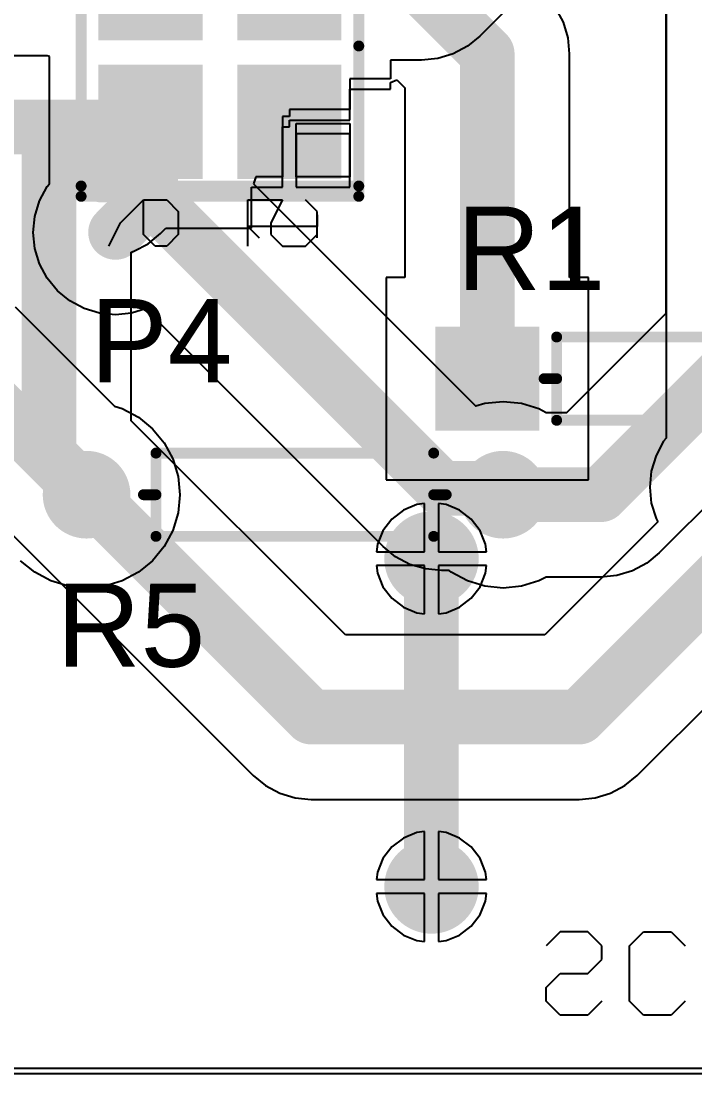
# Model space of a CAD drawing. Header units: millimetres. Extents: x 2180 to 2282, y 1158 to 1302.
# Drawn here: x 2191.41 to 2203.74, y 1157.58 to 1176.85 of the extents above; entities that cross this region are included whole.
import ezdxf

# ---------------------------------------------------------------- set-up
doc = ezdxf.new("R2010")
doc.units = ezdxf.units.MM
for name, color, linetype in [('1', 7, 'Continuous'), ('BottomLayer', 5, 'Continuous'), ('BottomSolder', 6, 'Continuous'), ('MultiLayer', 9, 'Continuous'), ('PadHoleLayer', 156, 'Continuous'), ('TopLayer', 1, 'Continuous'), ('TopOverlay', 40, 'Continuous'), ('TopSolder', 216, 'Continuous')]:
    doc.layers.add(name, color=color, linetype=linetype)
doc.styles.get("Standard").update_dxf_attribs({"font": 'arial.ttf'})

# ---------------------------------------------------------------- blocks, each defined once
blk = doc.blocks.new('HDR2X3_8')
at = {"layer": 'BottomLayer'}
for points in [[(-0.85, 1.69), (0.85, 1.69), (-0.85, 3.39), (0.85, 3.39)], [(1.69, 1.69), (3.39, 1.69), (1.69, 3.39), (3.39, 3.39)], [(4.23, 1.69), (5.93, 1.69), (4.23, 3.39), (5.93, 3.39)], [(-0.85, -0.85), (0.85, -0.85), (-0.85, 0.85), (0.85, 0.85)], [(1.69, -0.85), (3.39, -0.85), (1.69, 0.85), (3.39, 0.85)], [(4.23, -0.85), (5.93, -0.85), (4.23, 0.85), (5.93, 0.85)]]:
    blk.add_solid(points, dxfattribs=at)
at = {"layer": 'BottomSolder'}
for points in [[(-0.952, 1.588), (0.952, 1.588), (-0.952, 3.492), (0.952, 3.492)], [(1.588, 1.588), (3.492, 1.588), (1.588, 3.492), (3.492, 3.492)], [(4.128, 1.588), (6.032, 1.588), (4.128, 3.492), (6.032, 3.492)], [(-0.952, -0.952), (0.952, -0.952), (-0.952, 0.952), (0.952, 0.952)], [(1.588, -0.952), (3.492, -0.952), (1.588, 0.952), (3.492, 0.952)], [(4.128, -0.952), (6.032, -0.952), (4.128, 0.952), (6.032, 0.952)]]:
    blk.add_solid(points, dxfattribs=at)
at = {"layer": 'MultiLayer'}
for points in [[(-0.85, 1.69), (0.85, 1.69), (-0.85, 3.39), (0.85, 3.39)], [(1.69, 1.69), (3.39, 1.69), (1.69, 3.39), (3.39, 3.39)], [(4.23, 1.69), (5.93, 1.69), (4.23, 3.39), (5.93, 3.39)], [(-0.85, -0.85), (0.85, -0.85), (-0.85, 0.85), (0.85, 0.85)], [(1.69, -0.85), (3.39, -0.85), (1.69, 0.85), (3.39, 0.85)], [(4.23, -0.85), (5.93, -0.85), (4.23, 0.85), (5.93, 0.85)]]:
    blk.add_solid(points, dxfattribs=at)
at = {"layer": 'PadHoleLayer', "const_width": 0.6}
for points in [[(-0.3, 2.54, 1), (0.3, 2.54, 1)], [(2.24, 2.54, 1), (2.84, 2.54, 1)], [(4.78, 2.54, 1), (5.38, 2.54, 1)], [(-0.3, 0, 1), (0.3, 0, 1)], [(2.24, 0, 1), (2.84, 0, 1)], [(4.78, 0, 1), (5.38, 0, 1)]]:
    blk.add_lwpolyline(points, format="xyb", close=True, dxfattribs=at)
at = {"layer": 'TopLayer'}
for points in [[(-0.85, 1.69), (0.85, 1.69), (-0.85, 3.39), (0.85, 3.39)], [(1.69, 1.69), (3.39, 1.69), (1.69, 3.39), (3.39, 3.39)], [(4.23, 1.69), (5.93, 1.69), (4.23, 3.39), (5.93, 3.39)], [(-0.85, -0.85), (0.85, -0.85), (-0.85, 0.85), (0.85, 0.85)], [(1.69, -0.85), (3.39, -0.85), (1.69, 0.85), (3.39, 0.85)], [(4.23, -0.85), (5.93, -0.85), (4.23, 0.85), (5.93, 0.85)]]:
    blk.add_solid(points, dxfattribs=at)
at = {"layer": 'TopOverlay'}
for p, q in [((7.45, 3.302), (7.027, 3.09)), ((7.027, 3.09), (6.604, 2.667)), ((6.604, 2.667), (6.604, 2.244)), ((7.239, 2.667), (6.604, 2.667)), ((7.45, 2.455), (7.239, 2.667)), ((7.45, 2.244), (7.45, 2.455)), ((6.604, 2.244), (6.816, 2.032)), ((7.239, 2.032), (7.45, 2.244)), ((6.816, 2.032), (7.239, 2.032)), ((-1.82, 0.762), (-2.032, 0.55)), ((-1.82, -0.508), (-1.82, 0.762)), ((7.45, 0.762), (6.604, 0.762)), ((6.604, 0.762), (6.604, 0.127)), ((6.604, 0.127), (7.027, 0.338)), ((7.027, 0.338), (7.239, 0.338)), ((7.239, 0.338), (7.45, 0.127)), ((7.45, 0.127), (7.45, -0.296)), ((6.816, -0.508), (6.604, -0.296)), ((7.45, -0.296), (7.239, -0.508)), ((-2.032, -0.508), (-1.609, -0.508)), ((-1.609, -0.508), (-1.82, -0.508)), ((7.239, -0.508), (6.816, -0.508))]:
    blk.add_line(p, q, dxfattribs=at)
at = {"layer": 'TopOverlay', "const_width": 0.2}
for points in [[(-1.27, 3.81), (-1.27, -1.27)], [(-1.27, 3.81), (6.35, 3.81)], [(6.35, 3.81), (6.35, -1.27)], [(-1.27, -1.27), (6.35, -1.27)], [(1.482, -1.27), (6.35, -1.27)]]:
    blk.add_lwpolyline(points, dxfattribs=at)
at = {"layer": 'TopOverlay', "const_width": 0.1}
for points in [[(-1.32, 3.81, 1), (-1.22, 3.81, 1)], [(-1.32, 3.81, 1), (-1.22, 3.81, 1)], [(6.3, 3.81, 1), (6.4, 3.81, 1)], [(6.3, 3.81, 1), (6.4, 3.81, 1)], [(-1.32, -1.27, 1), (-1.22, -1.27, 1)], [(-1.32, -1.27, 1), (-1.22, -1.27, 1)], [(1.432, -1.27, 1), (1.532, -1.27, 1)], [(6.3, -1.27, 1), (6.4, -1.27, 1)], [(6.3, -1.27, 1), (6.4, -1.27, 1)], [(6.3, -1.27, 1), (6.4, -1.27, 1)]]:
    blk.add_lwpolyline(points, format="xyb", close=True, dxfattribs=at)
at = {"layer": 'TopSolder'}
for points in [[(-0.952, 1.588), (0.952, 1.588), (-0.952, 3.492), (0.952, 3.492)], [(1.588, 1.588), (3.492, 1.588), (1.588, 3.492), (3.492, 3.492)], [(4.128, 1.588), (6.032, 1.588), (4.128, 3.492), (6.032, 3.492)], [(-0.952, -0.952), (0.952, -0.952), (-0.952, 0.952), (0.952, 0.952)], [(1.588, -0.952), (3.492, -0.952), (1.588, 0.952), (3.492, 0.952)], [(4.128, -0.952), (6.032, -0.952), (4.128, 0.952), (6.032, 0.952)]]:
    blk.add_solid(points, dxfattribs=at)
blk = doc.blocks.new('AXIAL_0_3_11')
at = {"layer": 'BottomLayer'}
for points in [[(-4.66, -0.85), (-2.96, -0.85), (-4.66, 0.85), (-2.96, 0.85)], [(2.96, -0.85), (4.66, -0.85), (2.96, 0.85), (4.66, 0.85)]]:
    blk.add_solid(points, dxfattribs=at)
at = {"layer": 'BottomSolder'}
for points in [[(-4.762, -0.952), (-2.858, -0.952), (-4.762, 0.952), (-2.858, 0.952)], [(2.858, -0.952), (4.762, -0.952), (2.858, 0.952), (4.762, 0.952)]]:
    blk.add_solid(points, dxfattribs=at)
at = {"layer": 'MultiLayer'}
for points in [[(-4.66, -0.85), (-2.96, -0.85), (-4.66, 0.85), (-2.96, 0.85)], [(2.96, -0.85), (4.66, -0.85), (2.96, 0.85), (4.66, 0.85)]]:
    blk.add_solid(points, dxfattribs=at)
at = {"layer": 'PadHoleLayer', "const_width": 0.6}
for points in [[(-4.11, 0, 1), (-3.51, 0, 1)], [(3.51, 0, 1), (4.11, 0, 1)]]:
    blk.add_lwpolyline(points, format="xyb", close=True, dxfattribs=at)
at = {"layer": 'TopLayer'}
for points in [[(-4.66, -0.85), (-2.96, -0.85), (-4.66, 0.85), (-2.96, 0.85)], [(2.96, -0.85), (4.66, -0.85), (2.96, 0.85), (4.66, 0.85)]]:
    blk.add_solid(points, dxfattribs=at)
at = {"layer": 'TopOverlay', "const_width": 0.2}
for points in [[(2.54, 0.762), (-2.54, 0.762)], [(-2.54, 0.762), (-2.54, -0.762)], [(2.54, 0.762), (2.54, 0)], [(-2.54, 0), (-2.769, 0)], [(2.54, 0), (2.54, -0.762)], [(2.769, 0), (2.54, 0)], [(2.54, -0.762), (-2.54, -0.762)]]:
    blk.add_lwpolyline(points, dxfattribs=at)
at = {"layer": 'TopOverlay', "const_width": 0.1}
for points in [[(-2.59, 0.762, 1), (-2.49, 0.762, 1)], [(-2.59, 0.762, 1), (-2.49, 0.762, 1)], [(2.49, 0.762, 1), (2.59, 0.762, 1)], [(2.49, 0.762, 1), (2.59, 0.762, 1)], [(-2.819, 0, 1), (-2.719, 0, 1)], [(-2.59, 0, 1), (-2.49, 0, 1)], [(2.49, 0, 1), (2.59, 0, 1)], [(2.49, 0, 1), (2.59, 0, 1)], [(2.49, 0, 1), (2.59, 0, 1)], [(2.719, 0, 1), (2.819, 0, 1)], [(-2.59, -0.762, 1), (-2.49, -0.762, 1)], [(-2.59, -0.762, 1), (-2.49, -0.762, 1)], [(2.49, -0.762, 1), (2.59, -0.762, 1)], [(2.49, -0.762, 1), (2.59, -0.762, 1)]]:
    blk.add_lwpolyline(points, format="xyb", close=True, dxfattribs=at)
at = {"layer": 'TopSolder'}
for points in [[(-4.762, -0.952), (-2.858, -0.952), (-4.762, 0.952), (-2.858, 0.952)], [(2.858, -0.952), (4.762, -0.952), (2.858, 0.952), (4.762, 0.952)]]:
    blk.add_solid(points, dxfattribs=at)
blk = doc.blocks.new('AXIAL_0_3_18')
at = {"layer": 'BottomLayer', "const_width": 0.7}
for points in [[(-4.16, 0, 1), (-3.46, 0, 1)], [(3.46, 0, 1), (4.16, 0, 1)]]:
    blk.add_lwpolyline(points, format="xyb", close=True, dxfattribs=at)
at = {"layer": 'BottomSolder', "const_width": 0.802}
for points in [[(-4.211, 0, 1), (-3.409, 0, 1)], [(3.409, 0, 1), (4.211, 0, 1)]]:
    blk.add_lwpolyline(points, format="xyb", close=True, dxfattribs=at)
at = {"layer": 'MultiLayer', "const_width": 0.7}
for points in [[(-4.16, 0, 1), (-3.46, 0, 1)], [(3.46, 0, 1), (4.16, 0, 1)]]:
    blk.add_lwpolyline(points, format="xyb", close=True, dxfattribs=at)
at = {"layer": 'PadHoleLayer', "const_width": 0.425}
for points in [[(-4.023, 0, 1), (-3.598, 0, 1)], [(3.597, 0, 1), (4.022, 0, 1)]]:
    blk.add_lwpolyline(points, format="xyb", close=True, dxfattribs=at)
at = {"layer": 'TopLayer', "const_width": 0.7}
for points in [[(-4.16, 0, 1), (-3.46, 0, 1)], [(3.46, 0, 1), (4.16, 0, 1)]]:
    blk.add_lwpolyline(points, format="xyb", close=True, dxfattribs=at)
at = {"layer": 'TopOverlay', "const_width": 0.2}
for points in [[(2.54, 0.762), (-2.54, 0.762)], [(-2.54, 0.762), (-2.54, -0.762)], [(2.54, 0.762), (2.54, 0)], [(-2.54, 0), (-2.769, 0)], [(2.54, 0), (2.54, -0.762)], [(2.769, 0), (2.54, 0)], [(2.54, -0.762), (-2.54, -0.762)]]:
    blk.add_lwpolyline(points, dxfattribs=at)
at = {"layer": 'TopOverlay', "const_width": 0.1}
for points in [[(-2.59, 0.762, 1), (-2.49, 0.762, 1)], [(-2.59, 0.762, 1), (-2.49, 0.762, 1)], [(2.49, 0.762, 1), (2.59, 0.762, 1)], [(2.49, 0.762, 1), (2.59, 0.762, 1)], [(-2.819, 0, 1), (-2.719, 0, 1)], [(-2.59, 0, 1), (-2.49, 0, 1)], [(2.49, 0, 1), (2.59, 0, 1)], [(2.49, 0, 1), (2.59, 0, 1)], [(2.49, 0, 1), (2.59, 0, 1)], [(2.719, 0, 1), (2.819, 0, 1)], [(-2.59, -0.762, 1), (-2.49, -0.762, 1)], [(-2.59, -0.762, 1), (-2.49, -0.762, 1)], [(2.49, -0.762, 1), (2.59, -0.762, 1)], [(2.49, -0.762, 1), (2.59, -0.762, 1)]]:
    blk.add_lwpolyline(points, format="xyb", close=True, dxfattribs=at)
at = {"layer": 'TopSolder', "const_width": 0.802}
for points in [[(-4.211, 0, 1), (-3.409, 0, 1)], [(3.409, 0, 1), (4.211, 0, 1)]]:
    blk.add_lwpolyline(points, format="xyb", close=True, dxfattribs=at)

msp = doc.modelspace()

# ---------------------------------------------------------------- linework, layer by layer
msp.add_line((2282.423, 1157.582), (2180.423, 1157.582))
at = {"layer": '1'}
for p, q in [((2203.216, 1171.507), (2203.216, 1185.879)), ((2201.009, 1177.776), (2199.809, 1176.576)), ((2199.809, 1176.576), (2199.581, 1176.389)), ((2199.581, 1176.389), (2199.32, 1176.25)), ((2191.892, 1176.215), (2189.573, 1176.215)), ((2191.933, 1176.202), (2191.892, 1176.215)), ((2191.933, 1175.792), (2191.933, 1176.202)), ((2198.173, 1176.135), (2198.173, 1175.792)), ((2198.743, 1176.135), (2198.173, 1176.135)), ((2199.037, 1176.164), (2198.743, 1176.135)), ((2199.32, 1176.25), (2199.037, 1176.164)), ((2191.933, 1173.872), (2191.933, 1175.792)), ((2197.427, 1175.792), (2197.427, 1175.229)), ((2198.173, 1175.792), (2197.427, 1175.792)), ((2196.323, 1175.229), (2196.323, 1175.102)), ((2197.427, 1175.229), (2196.323, 1175.229)), ((2196.196, 1175.102), (2196.196, 1173.998)), ((2196.323, 1175.102), (2196.196, 1175.102)), ((2196.45, 1174.975), (2197.427, 1174.975)), ((2196.45, 1173.998), (2196.45, 1174.975)), ((2197.427, 1174.975), (2197.427, 1173.998)), ((2195.712, 1173.998), (2195.666, 1173.871)), ((2196.196, 1173.998), (2195.712, 1173.998)), ((2197.427, 1173.998), (2196.45, 1173.998)), ((2191.751, 1173.559), (2191.89, 1173.82)), ((2191.89, 1173.82), (2191.933, 1173.872)), ((2195.666, 1173.871), (2199.729, 1169.808)), ((2191.665, 1173.276), (2191.751, 1173.559)), ((2191.636, 1172.982), (2191.665, 1173.276)), ((2191.665, 1172.688), (2191.636, 1172.982)), ((2191.751, 1172.405), (2191.665, 1172.688)), ((2191.89, 1172.145), (2191.751, 1172.405)), ((2192.078, 1171.916), (2191.89, 1172.145)), ((2192.306, 1171.729), (2192.078, 1171.916)), ((2192.567, 1171.59), (2192.306, 1171.729)), ((2191.309, 1171.618), (2193.123, 1169.804)), ((2192.849, 1171.504), (2192.567, 1171.59)), ((2193.143, 1171.475), (2192.849, 1171.504)), ((2193.437, 1171.504), (2193.143, 1171.475)), ((2193.693, 1171.581), (2193.437, 1171.504)), ((2198.039, 1167.235), (2193.693, 1171.581)), ((2201.399, 1169.689), (2203.216, 1171.507)), ((2193.123, 1169.804), (2193.267, 1169.76)), ((2193.267, 1169.76), (2193.562, 1169.603)), ((2199.729, 1169.808), (2199.737, 1169.808)), ((2199.737, 1169.808), (2199.9, 1169.858)), ((2199.9, 1169.858), (2200.233, 1169.89)), ((2200.233, 1169.89), (2200.567, 1169.858)), ((2200.567, 1169.858), (2200.887, 1169.76)), ((2200.887, 1169.76), (2201.02, 1169.689)), ((2205.789, 1169.816), (2203.089, 1167.116)), ((2193.562, 1169.603), (2193.821, 1169.39)), ((2201.02, 1169.689), (2201.399, 1169.689)), ((2193.821, 1169.39), (2194.034, 1169.131)), ((2194.034, 1169.131), (2194.192, 1168.836)), ((2194.192, 1168.836), (2194.289, 1168.515)), ((2194.289, 1168.515), (2194.322, 1168.182)), ((2194.322, 1168.182), (2194.289, 1167.849)), ((2194.289, 1167.849), (2194.192, 1167.528)), ((2194.192, 1167.528), (2194.034, 1167.233)), ((2194.034, 1167.233), (2193.821, 1166.974)), ((2198.267, 1167.048), (2198.039, 1167.235)), ((2203.089, 1167.116), (2202.861, 1166.929)), ((2191.664, 1166.762), (2191.405, 1166.974)), ((2193.821, 1166.974), (2193.562, 1166.762)), ((2198.528, 1166.908), (2198.267, 1167.048)), ((2198.811, 1166.823), (2198.528, 1166.908)), ((2202.861, 1166.929), (2202.6, 1166.79)), ((2191.96, 1166.604), (2191.664, 1166.762)), ((2193.562, 1166.762), (2193.267, 1166.604)), ((2199.105, 1166.794), (2198.811, 1166.823)), ((2199.246, 1166.794), (2199.105, 1166.794)), ((2199.284, 1166.762), (2199.246, 1166.794)), ((2199.58, 1166.604), (2199.284, 1166.762)), ((2201.02, 1166.675), (2200.887, 1166.604)), ((2202.023, 1166.675), (2201.02, 1166.675)), ((2202.317, 1166.704), (2202.023, 1166.675)), ((2202.6, 1166.79), (2202.317, 1166.704)), ((2192.28, 1166.507), (2191.96, 1166.604)), ((2192.613, 1166.474), (2192.28, 1166.507)), ((2192.947, 1166.507), (2192.613, 1166.474)), ((2193.267, 1166.604), (2192.947, 1166.507)), ((2199.9, 1166.507), (2199.58, 1166.604)), ((2200.233, 1166.474), (2199.9, 1166.507)), ((2200.567, 1166.507), (2200.233, 1166.474)), ((2200.887, 1166.604), (2200.567, 1166.507)), ((2201.277, 1160.182), (2201.023, 1159.928)), ((2201.785, 1160.182), (2201.277, 1160.182)), ((2202.039, 1159.928), (2201.785, 1160.182)), ((2202.547, 1159.928), (2202.801, 1160.182)), ((2202.801, 1160.182), (2203.309, 1160.182)), ((2203.309, 1160.182), (2203.563, 1159.928)), ((2202.039, 1159.674), (2202.039, 1159.928)), ((2202.547, 1158.913), (2202.547, 1159.928)), ((2201.785, 1159.42), (2202.039, 1159.674)), ((2201.023, 1159.167), (2201.277, 1159.42)), ((2201.277, 1159.42), (2201.785, 1159.42)), ((2201.023, 1158.913), (2201.023, 1159.167)), ((2201.277, 1158.659), (2201.023, 1158.913)), ((2202.039, 1158.913), (2201.785, 1158.659)), ((2202.801, 1158.659), (2202.547, 1158.913)), ((2203.563, 1158.913), (2203.309, 1158.659)), ((2201.785, 1158.659), (2201.277, 1158.659)), ((2203.309, 1158.659), (2202.801, 1158.659)), ((2180.423, 1157.689), (2214.323, 1157.689)), ((2282.423, 1157.582), (2180.423, 1157.582))]:
    msp.add_line(p, q, dxfattribs=at)
at = {"layer": '1', "const_width": 0.5}
for points in [[(2193.533, 1175.102, -1), (2194.033, 1175.102, -1)], [(2193.533, 1173.622, -1), (2194.033, 1173.622, -1)], [(2193.533, 1173.622, -1), (2194.033, 1173.622, -1)], [(2193.533, 1173.622, -1), (2194.033, 1173.622, -1)], [(2192.893, 1172.982, -1), (2193.393, 1172.982, -1)], [(2198.855, 1168.301, -1), (2199.355, 1168.301, -1)], [(2198.855, 1168.301, -1), (2199.355, 1168.301, -1)], [(2199.817, 1168.301, -1), (2200.317, 1168.301, -1)], [(2192.363, 1168.182, -1), (2192.863, 1168.182, -1)], [(2199.983, 1168.182, -1), (2200.483, 1168.182, -1)], [(2201.773, 1168.182, -1), (2202.273, 1168.182, -1)], [(2201.773, 1168.182, -1), (2202.273, 1168.182, -1)]]:
    msp.add_lwpolyline(points, format="xyb", close=True, dxfattribs=at)
at = {"layer": '1', "const_width": 1}
for points in [[(2193.783, 1175.102), (2193.783, 1173.622)], [(2193.143, 1172.982), (2193.783, 1173.622)], [(2193.783, 1173.622), (2199.105, 1168.301)], [(2202.023, 1168.182), (2204.723, 1170.882)], [(2190.243, 1170.552), (2192.613, 1168.182)], [(2199.105, 1168.301), (2200.067, 1168.301)], [(2200.233, 1168.182), (2202.023, 1168.182)]]:
    msp.add_lwpolyline(points, dxfattribs=at)
at = {"layer": 'BottomLayer'}
for p, q in [((2203.216, 1171.507), (2203.216, 1185.879)), ((2203.216, 1183.587), (2203.216, 1169.215)), ((2201.009, 1177.776), (2199.809, 1176.576)), ((2201.336, 1176.828), (2201.197, 1177.089)), ((2201.422, 1176.546), (2201.336, 1176.828)), ((2199.809, 1176.576), (2199.581, 1176.389)), ((2201.451, 1176.252), (2201.422, 1176.546)), ((2199.581, 1176.389), (2199.32, 1176.25)), ((2191.892, 1176.215), (2189.573, 1176.215)), ((2191.933, 1176.202), (2191.892, 1176.215)), ((2191.933, 1175.792), (2191.933, 1176.202)), ((2198.743, 1176.135), (2198.173, 1176.135)), ((2198.173, 1176.135), (2198.173, 1175.792)), ((2199.037, 1176.164), (2198.743, 1176.135)), ((2199.32, 1176.25), (2199.037, 1176.164)), ((2201.451, 1172.156), (2201.451, 1176.252)), ((2191.933, 1173.872), (2191.933, 1175.792)), ((2198.173, 1175.792), (2197.427, 1175.792)), ((2197.427, 1175.792), (2197.427, 1175.229)), ((2198.173, 1175.724), (2198.291, 1175.773)), ((2198.291, 1175.773), (2198.436, 1175.627)), ((2197.427, 1175.039), (2197.427, 1175.602)), ((2197.427, 1175.602), (2198.173, 1175.602)), ((2198.173, 1175.602), (2198.173, 1175.724)), ((2198.436, 1175.627), (2198.436, 1172.156)), ((2197.427, 1175.229), (2196.323, 1175.229)), ((2196.323, 1175.229), (2196.323, 1175.102)), ((2196.323, 1175.102), (2196.196, 1175.102)), ((2196.196, 1175.102), (2196.196, 1173.998)), ((2196.323, 1174.912), (2196.323, 1175.039)), ((2196.323, 1175.039), (2197.427, 1175.039)), ((2196.45, 1173.998), (2196.45, 1174.975)), ((2196.45, 1174.975), (2197.427, 1174.975)), ((2197.427, 1174.975), (2197.427, 1173.998)), ((2196.196, 1173.808), (2196.196, 1174.912)), ((2196.196, 1174.912), (2196.323, 1174.912)), ((2197.427, 1174.785), (2196.45, 1174.785)), ((2196.45, 1174.785), (2196.45, 1173.808)), ((2197.427, 1173.808), (2197.427, 1174.785)), ((2195.712, 1173.998), (2195.666, 1173.871)), ((2196.196, 1173.998), (2195.712, 1173.998)), ((2197.427, 1173.998), (2196.45, 1173.998)), ((2191.751, 1173.559), (2191.89, 1173.82)), ((2191.89, 1173.82), (2191.933, 1173.872)), ((2195.633, 1173.062), (2195.633, 1173.808)), ((2195.633, 1173.808), (2196.196, 1173.808)), ((2195.666, 1173.871), (2199.729, 1169.808)), ((2196.45, 1173.808), (2197.427, 1173.808)), ((2191.665, 1173.276), (2191.751, 1173.559)), ((2191.636, 1172.982), (2191.665, 1173.276)), ((2193.967, 1172.964), (2194.065, 1173.062)), ((2194.065, 1173.062), (2195.633, 1173.062)), ((2191.665, 1172.688), (2191.636, 1172.982)), ((2193.739, 1172.776), (2193.967, 1172.964)), ((2191.751, 1172.405), (2191.665, 1172.688)), ((2193.478, 1172.637), (2193.739, 1172.776)), ((2193.431, 1172.623), (2193.478, 1172.637)), ((2193.431, 1169.536), (2193.431, 1172.623)), ((2191.89, 1172.145), (2191.751, 1172.405)), ((2192.078, 1171.916), (2191.89, 1172.145)), ((2198.436, 1172.156), (2198.093, 1172.156)), ((2198.093, 1172.156), (2198.093, 1168.456)), ((2201.793, 1172.156), (2201.451, 1172.156)), ((2201.793, 1168.456), (2201.793, 1172.156)), ((2192.306, 1171.729), (2192.078, 1171.916)), ((2192.567, 1171.59), (2192.306, 1171.729)), ((2191.309, 1171.618), (2193.123, 1169.804)), ((2192.849, 1171.504), (2192.567, 1171.59)), ((2193.143, 1171.475), (2192.849, 1171.504)), ((2193.437, 1171.504), (2193.143, 1171.475)), ((2193.693, 1171.581), (2193.437, 1171.504)), ((2198.039, 1167.235), (2193.693, 1171.581)), ((2201.399, 1169.689), (2203.216, 1171.507)), ((2193.123, 1169.804), (2193.267, 1169.76)), ((2193.267, 1169.76), (2193.562, 1169.603)), ((2199.729, 1169.808), (2199.737, 1169.808)), ((2199.737, 1169.808), (2199.9, 1169.858)), ((2199.9, 1169.858), (2200.233, 1169.89)), ((2200.233, 1169.89), (2200.567, 1169.858)), ((2200.567, 1169.858), (2200.887, 1169.76)), ((2200.887, 1169.76), (2201.02, 1169.689)), ((2205.789, 1169.816), (2203.089, 1167.116)), ((2193.562, 1169.603), (2193.821, 1169.39)), ((2201.02, 1169.689), (2201.399, 1169.689)), ((2197.348, 1165.619), (2193.431, 1169.536)), ((2193.821, 1169.39), (2194.034, 1169.131)), ((2203.216, 1169.215), (2203.17, 1169.159)), ((2194.034, 1169.131), (2194.192, 1168.836)), ((2203.17, 1169.159), (2203.031, 1168.898)), ((2194.192, 1168.836), (2194.289, 1168.515)), ((2203.031, 1168.898), (2202.945, 1168.616)), ((2202.945, 1168.616), (2202.916, 1168.322)), ((2194.289, 1168.515), (2194.322, 1168.182)), ((2198.093, 1168.456), (2201.793, 1168.456)), ((2202.916, 1168.322), (2202.945, 1168.028)), ((2194.322, 1168.182), (2194.289, 1167.849)), ((2198.796, 1168.02), (2198.658, 1168.001)), ((2198.796, 1167.139), (2198.796, 1168.02)), ((2199.189, 1168.001), (2199.05, 1168.02)), ((2199.05, 1168.02), (2199.05, 1167.139)), ((2202.945, 1168.028), (2203.031, 1167.745)), ((2190.858, 1167.846), (2195.658, 1163.046)), ((2194.289, 1167.849), (2194.192, 1167.528)), ((2198.411, 1167.899), (2198.199, 1167.736)), ((2198.658, 1168.001), (2198.411, 1167.899)), ((2199.436, 1167.899), (2199.189, 1168.001)), ((2199.648, 1167.736), (2199.436, 1167.899)), ((2198.199, 1167.736), (2198.036, 1167.524)), ((2199.811, 1167.524), (2199.648, 1167.736)), ((2203.064, 1167.683), (2200.999, 1165.619)), ((2203.031, 1167.745), (2203.064, 1167.683)), ((2194.192, 1167.528), (2194.034, 1167.233)), ((2198.036, 1167.524), (2197.933, 1167.277)), ((2199.913, 1167.277), (2199.811, 1167.524)), ((2197.933, 1167.277), (2197.915, 1167.139)), ((2199.931, 1167.139), (2199.913, 1167.277)), ((2194.034, 1167.233), (2193.821, 1166.974)), ((2197.915, 1167.139), (2198.796, 1167.139)), ((2198.267, 1167.048), (2198.039, 1167.235)), ((2199.05, 1167.139), (2199.931, 1167.139)), ((2203.089, 1167.116), (2202.861, 1166.929)), ((2191.664, 1166.762), (2191.405, 1166.974)), ((2193.821, 1166.974), (2193.562, 1166.762)), ((2198.796, 1166.885), (2197.915, 1166.885)), ((2197.915, 1166.885), (2197.933, 1166.746)), ((2198.528, 1166.908), (2198.267, 1167.048)), ((2198.811, 1166.823), (2198.528, 1166.908)), ((2198.796, 1166.004), (2198.796, 1166.885)), ((2199.931, 1166.885), (2199.05, 1166.885)), ((2199.05, 1166.885), (2199.05, 1166.004)), ((2199.913, 1166.746), (2199.931, 1166.885)), ((2202.861, 1166.929), (2202.6, 1166.79)), ((2191.96, 1166.604), (2191.664, 1166.762)), ((2193.562, 1166.762), (2193.267, 1166.604)), ((2197.933, 1166.746), (2198.036, 1166.499)), ((2199.105, 1166.794), (2198.811, 1166.823)), ((2199.246, 1166.794), (2199.105, 1166.794)), ((2199.284, 1166.762), (2199.246, 1166.794)), ((2199.58, 1166.604), (2199.284, 1166.762)), ((2199.811, 1166.499), (2199.913, 1166.746)), ((2201.02, 1166.675), (2200.887, 1166.604)), ((2202.023, 1166.675), (2201.02, 1166.675)), ((2202.317, 1166.704), (2202.023, 1166.675)), ((2202.6, 1166.79), (2202.317, 1166.704)), ((2192.28, 1166.507), (2191.96, 1166.604)), ((2192.613, 1166.474), (2192.28, 1166.507)), ((2192.947, 1166.507), (2192.613, 1166.474)), ((2193.267, 1166.604), (2192.947, 1166.507)), ((2198.036, 1166.499), (2198.199, 1166.287)), ((2199.9, 1166.507), (2199.58, 1166.604)), ((2199.648, 1166.287), (2199.811, 1166.499)), ((2200.233, 1166.474), (2199.9, 1166.507)), ((2200.567, 1166.507), (2200.233, 1166.474)), ((2200.887, 1166.604), (2200.567, 1166.507)), ((2198.199, 1166.287), (2198.411, 1166.124)), ((2199.436, 1166.124), (2199.648, 1166.287)), ((2198.411, 1166.124), (2198.658, 1166.022)), ((2199.189, 1166.022), (2199.436, 1166.124)), ((2202.689, 1163.046), (2205.789, 1166.146)), ((2198.658, 1166.022), (2198.796, 1166.004)), ((2199.05, 1166.004), (2199.189, 1166.022)), ((2200.999, 1165.619), (2197.348, 1165.619)), ((2195.658, 1163.046), (2195.658, 1163.046)), ((2195.658, 1163.046), (2195.886, 1162.858)), ((2202.461, 1162.858), (2202.689, 1163.046)), ((2195.886, 1162.858), (2196.147, 1162.719)), ((2202.2, 1162.719), (2202.461, 1162.858)), ((2196.147, 1162.719), (2196.429, 1162.633)), ((2196.429, 1162.633), (2196.723, 1162.604)), ((2201.623, 1162.604), (2201.917, 1162.633)), ((2201.917, 1162.633), (2202.2, 1162.719)), ((2196.723, 1162.604), (2201.623, 1162.604)), ((2198.411, 1161.899), (2198.199, 1161.736)), ((2198.658, 1162.001), (2198.411, 1161.899)), ((2198.796, 1162.02), (2198.658, 1162.001)), ((2198.796, 1161.139), (2198.796, 1162.02)), ((2199.189, 1162.001), (2199.05, 1162.02)), ((2199.05, 1162.02), (2199.05, 1161.139)), ((2199.436, 1161.899), (2199.189, 1162.001)), ((2199.648, 1161.736), (2199.436, 1161.899)), ((2198.199, 1161.736), (2198.036, 1161.524)), ((2199.811, 1161.524), (2199.648, 1161.736)), ((2198.036, 1161.524), (2197.933, 1161.277)), ((2199.913, 1161.277), (2199.811, 1161.524)), ((2197.933, 1161.277), (2197.915, 1161.139)), ((2199.931, 1161.139), (2199.913, 1161.277)), ((2197.915, 1161.139), (2198.796, 1161.139)), ((2199.05, 1161.139), (2199.931, 1161.139)), ((2198.796, 1160.885), (2197.915, 1160.885)), ((2197.915, 1160.885), (2197.933, 1160.746)), ((2197.933, 1160.746), (2198.036, 1160.499)), ((2198.796, 1160.004), (2198.796, 1160.885)), ((2199.931, 1160.885), (2199.05, 1160.885)), ((2199.05, 1160.885), (2199.05, 1160.004)), ((2199.811, 1160.499), (2199.913, 1160.746)), ((2199.913, 1160.746), (2199.931, 1160.885)), ((2198.036, 1160.499), (2198.199, 1160.287)), ((2199.648, 1160.287), (2199.811, 1160.499)), ((2198.199, 1160.287), (2198.411, 1160.124)), ((2198.411, 1160.124), (2198.658, 1160.022)), ((2199.189, 1160.022), (2199.436, 1160.124)), ((2199.436, 1160.124), (2199.648, 1160.287)), ((2198.658, 1160.022), (2198.796, 1160.004)), ((2199.05, 1160.004), (2199.189, 1160.022)), ((2180.423, 1157.689), (2214.323, 1157.689))]:
    msp.add_line(p, q, dxfattribs=at)
at = {"layer": 'BottomLayer', "const_width": 1}
for points in [[(2198.743, 1177.452), (2199.943, 1176.252)], [(2199.943, 1170.306), (2199.943, 1176.252)], [(2193.783, 1175.102), (2193.783, 1173.622)], [(2187.803, 1174.912), (2191.923, 1174.912)], [(2191.923, 1168.912), (2191.923, 1174.912)], [(2191.923, 1174.912), (2193.783, 1174.912)], [(2192.901, 1174.03), (2193.783, 1174.912)], [(2193.143, 1172.982), (2193.783, 1173.622)], [(2193.783, 1173.622), (2199.105, 1168.301)], [(2202.023, 1168.182), (2204.723, 1170.882)], [(2190.243, 1170.552), (2192.613, 1168.182)], [(2191.923, 1168.912), (2196.723, 1164.112)], [(2199.105, 1168.301), (2200.067, 1168.301)], [(2200.233, 1168.182), (2202.023, 1168.182)], [(2201.623, 1164.112), (2204.723, 1167.212)], [(2196.723, 1164.112), (2201.623, 1164.112)]]:
    msp.add_lwpolyline(points, dxfattribs=at)
at = {"layer": 'BottomLayer'}
for points, const_width in [([(2199.693, 1176.252, 1), (2200.193, 1176.252, 1)], 0.5), ([(2199.693, 1176.252, 1), (2200.193, 1176.252, 1)], 0.5), ([(2193.533, 1175.102, -1), (2194.033, 1175.102, -1)], 0.5), ([(2191.673, 1174.912, 1), (2192.173, 1174.912, 1)], 0.5), ([(2191.673, 1174.912, 1), (2192.173, 1174.912, 1)], 0.5), ([(2191.673, 1174.912, 1), (2192.173, 1174.912, 1)], 0.5), ([(2193.533, 1174.912, 1), (2194.033, 1174.912, 1)], 0.5), ([(2193.533, 1174.912, 1), (2194.033, 1174.912, 1)], 0.5), ([(2192.651, 1174.03, 1), (2193.151, 1174.03, 1)], 0.5), ([(2193.533, 1173.622, -1), (2194.033, 1173.622, -1)], 0.5), ([(2193.533, 1173.622, -1), (2194.033, 1173.622, -1)], 0.5), ([(2193.533, 1173.622, -1), (2194.033, 1173.622, -1)], 0.5), ([(2192.893, 1172.982, -1), (2193.393, 1172.982, -1)], 0.5), ([(2199.693, 1170.306, 1), (2200.193, 1170.306, 1)], 0.5), ([(2191.673, 1168.912, 1), (2192.173, 1168.912, 1)], 0.5), ([(2191.673, 1168.912, 1), (2192.173, 1168.912, 1)], 0.5), ([(2198.855, 1168.301, -1), (2199.355, 1168.301, -1)], 0.5), ([(2198.855, 1168.301, -1), (2199.355, 1168.301, -1)], 0.5), ([(2199.817, 1168.301, -1), (2200.317, 1168.301, -1)], 0.5), ([(2192.363, 1168.182, -1), (2192.863, 1168.182, -1)], 0.5), ([(2199.983, 1168.182, -1), (2200.483, 1168.182, -1)], 0.5), ([(2201.773, 1168.182, -1), (2202.273, 1168.182, -1)], 0.5), ([(2201.773, 1168.182, -1), (2202.273, 1168.182, -1)], 0.5), ([(2198.542, 1167.012, 1), (2199.304, 1167.012, 1)], 0.762), ([(2196.473, 1164.112, 1), (2196.973, 1164.112, 1)], 0.5), ([(2196.473, 1164.112, 1), (2196.973, 1164.112, 1)], 0.5), ([(2201.373, 1164.112, 1), (2201.873, 1164.112, 1)], 0.5), ([(2201.373, 1164.112, 1), (2201.873, 1164.112, 1)], 0.5), ([(2198.542, 1161.012, 1), (2199.304, 1161.012, 1)], 0.762)]:
    msp.add_lwpolyline(points, format="xyb", close=True, dxfattribs=dict(at, const_width=const_width))
at = {"layer": 'BottomSolder', "const_width": 0.864}
for points in [[(2198.492, 1167.012, 1), (2199.355, 1167.012, 1)], [(2198.492, 1161.012, 1), (2199.355, 1161.012, 1)]]:
    msp.add_lwpolyline(points, format="xyb", close=True, dxfattribs=at)
at = {"layer": 'MultiLayer', "const_width": 0.762}
for points in [[(2198.542, 1167.012, 1), (2199.304, 1167.012, 1)], [(2198.542, 1161.012, 1), (2199.304, 1161.012, 1)]]:
    msp.add_lwpolyline(points, format="xyb", close=True, dxfattribs=at)
at = {"layer": 'PadHoleLayer', "const_width": 0.381}
for points in [[(2198.733, 1167.012, 1), (2199.114, 1167.012, 1)], [(2198.733, 1161.012, 1), (2199.114, 1161.012, 1)]]:
    msp.add_lwpolyline(points, format="xyb", close=True, dxfattribs=at)
at = {"layer": 'TopLayer'}
for points, const_width in [([(2198.542, 1167.012, 1), (2199.304, 1167.012, 1)], 0.762), ([(2198.673, 1167.012, 1), (2199.173, 1167.012, 1)], 0.5), ([(2198.542, 1161.012, 1), (2199.304, 1161.012, 1)], 0.762), ([(2198.673, 1161.012, 1), (2199.173, 1161.012, 1)], 0.5)]:
    msp.add_lwpolyline(points, format="xyb", close=True, dxfattribs=dict(at, const_width=const_width))
at = {"layer": 'TopLayer', "const_width": 1}
msp.add_lwpolyline([(2198.923, 1161.012), (2198.923, 1167.012)], dxfattribs=at)
at = {"layer": 'TopOverlay'}
for p, q in [((2201.277, 1160.182), (2201.023, 1159.928)), ((2201.785, 1160.182), (2201.277, 1160.182)), ((2202.039, 1159.928), (2201.785, 1160.182)), ((2202.547, 1159.928), (2202.801, 1160.182)), ((2202.801, 1160.182), (2203.309, 1160.182)), ((2203.309, 1160.182), (2203.563, 1159.928)), ((2202.039, 1159.674), (2202.039, 1159.928)), ((2202.547, 1158.913), (2202.547, 1159.928)), ((2201.785, 1159.42), (2202.039, 1159.674)), ((2201.023, 1159.167), (2201.277, 1159.42)), ((2201.277, 1159.42), (2201.785, 1159.42)), ((2201.023, 1158.913), (2201.023, 1159.167)), ((2201.277, 1158.659), (2201.023, 1158.913)), ((2202.039, 1158.913), (2201.785, 1158.659)), ((2202.801, 1158.659), (2202.547, 1158.913)), ((2203.563, 1158.913), (2203.309, 1158.659)), ((2201.785, 1158.659), (2201.277, 1158.659)), ((2203.309, 1158.659), (2202.801, 1158.659))]:
    msp.add_line(p, q, dxfattribs=at)
at = {"layer": 'TopSolder', "const_width": 0.864}
for points in [[(2198.492, 1167.012, 1), (2199.355, 1167.012, 1)], [(2198.492, 1161.012, 1), (2199.355, 1161.012, 1)]]:
    msp.add_lwpolyline(points, format="xyb", close=True, dxfattribs=at)

# ---------------------------------------------------------------- block references
for name, p, rotation in [('HDR2X3_8', (2196.323, 1174.912), 90), ('AXIAL_0_3_11', (2203.753, 1170.306), 180)]:
    msp.add_blockref(name, p, dxfattribs=dict(rotation=rotation))
at = {"xscale": -1, "rotation": 90}
msp.add_blockref('HDR2X3_8', (2196.323, 1180.182), dxfattribs=at)
at = {"xscale": -1}
msp.add_blockref('AXIAL_0_3_18', (2196.423, 1168.182), dxfattribs=at)
at = {"layer": '1', "xscale": -1, "rotation": 90}
msp.add_blockref('HDR2X3_8', (2196.323, 1180.182), dxfattribs=at)
at = {"layer": '1', "xscale": -1}
msp.add_blockref('AXIAL_0_3_18', (2196.423, 1168.182), dxfattribs=at)

# ---------------------------------------------------------------- texts
at = {"layer": '1'}
for s, p in [('P4', (2192.678, 1170.238)), ('R5', (2192.064, 1165.033))]:
    msp.add_text(s, height=1.524, dxfattribs=at).set_placement(p)
at = {"layer": 'TopOverlay'}
for s, p in [('R1', (2199.385, 1171.931)), ('P4', (2192.678, 1170.238)), ('R5', (2192.064, 1165.033))]:
    msp.add_text(s, height=1.524, dxfattribs=at).set_placement(p)

doc.saveas('drawing.dxf')
